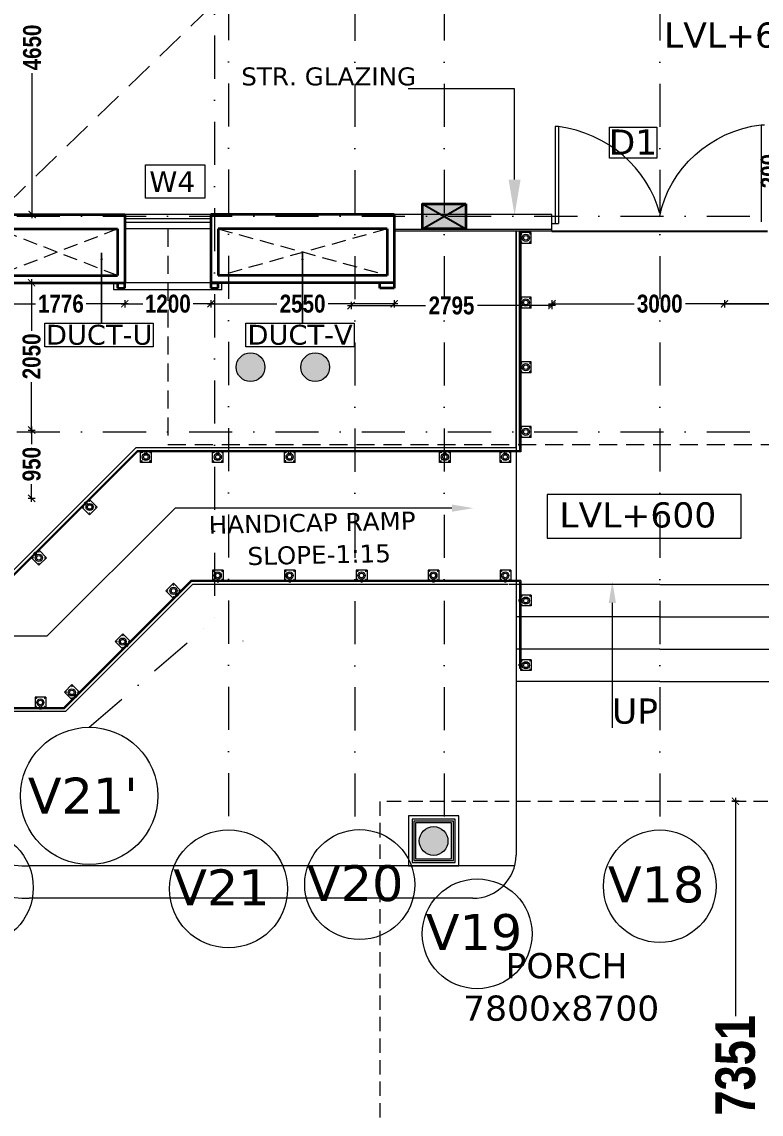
# Model space of a CAD drawing. Header units: millimetres. Extents: x -3092162 to 4513894, y -12317808 to 1849994.
# Drawn here: x -425299 to -415014, y -5896580 to -5881374 of the extents above; entities that cross this region are included whole.
import ezdxf

# ---------------------------------------------------------------- set-up
doc = ezdxf.new("R2010")
doc.units = ezdxf.units.MM
doc.header["$LTSCALE"] = 2
doc.header["$MEASUREMENT"] = 0
for name, pattern in [('DASHDOT', [1, 0.5, -0.25, 0, -0.25]), ('DASHED2', [0.375, 0.25, -0.125]), ('HIDDEN', [0.375, 0.25, -0.125])]:
    doc.linetypes.add(name, pattern=pattern)
for name, color, linetype, lineweight, true_color in [('AEROW', 7, 'Continuous', 15, 0x0d0d0d), ('DOT', 7, 'DASHED2', 0, 0x89067c), ('duct text', 7, 'Continuous', 5, 0x30182a), ('ROAD', 7, 'Continuous', 15, 0x004a6a)]:
    doc.layers.add(name, color=color, linetype=linetype, lineweight=lineweight, true_color=true_color)
for name, color, linetype, lineweight in [('COL. R', 140, 'Continuous', 15), ('coloumn', 10, 'Continuous', 35), ('cornice', 12, 'Continuous', 25), ('D DIM', 250, 'Continuous', 9), ('D1', 10, 'Continuous', 5), ('DETAIL', 240, 'Continuous', 9), ('DOOR', 27, 'Continuous', 5), ('DUCT', 37, 'Continuous', 35), ('GRID', 251, 'DASHDOT', 5), ('PARGOLA', 115, 'DASHED2', 5), ('PROJ', 251, 'HIDDEN', 5), ('RAILING', 47, 'Continuous', 13), ('RAMP', 253, 'Continuous', 9), ('SILL', 74, 'Continuous', 9), ('ST TEXT', 251, 'DASHDOT', 5), ('STAIR', 252, 'Continuous', 9), ('TEXT', 7, 'Continuous', 13), ('VENTI', 162, 'Continuous', 5), ('WAll', 250, 'Continuous', 35), ('WIN', 5, 'Continuous', 15)]:
    doc.layers.add(name, color=color, linetype=linetype, lineweight=lineweight)
doc.styles.add('COLOUMNN DIM', font='ARIALNB.TTF', dxfattribs={"height": 550})
doc.styles.add('door', font='arial.ttf', dxfattribs={"height": 70})
doc.styles.add('INNER DIM', font='ARIALNB.TTF', dxfattribs={"height": 250})
doc.styles.add('style2', font='verdana.ttf')
doc.dimstyles.new('DOOR', dxfattribs={"dimtxt": 100, "dimasz": 100, "dimexe": 25, "dimexo": 50, "dimgap": 25, "dimtad": 0, "dimtih": 1, "dimtoh": 1, "dimdec": 0, "dimzin": 3, "dimdsep": 46, "dimtxsty": 'door', "dimblk": 'OBLIQUE', "dimcen": 200, "dimclrd": 256, "dimclre": 256, "dimclrt": 256, "dimadec": 0, "dimazin": 0, "dimtfac": 1, "dimtdec": 0, "dimtofl": 0, "dimtmove": 2, "dimatfit": 3, "dimfxl": 300, "dimfxlon": 1, "dimfrac": 1, "dimtolj": 1, "dimtzin": 0, "dimlwd": -1, "dimlwe": -1, "dimarcsym": 0})

# ---------------------------------------------------------------- blocks, each defined once
blk = doc.blocks.new('_Oblique')
at = {"color": 0, "linetype": 'ByBlock', "lineweight": -2}
blk.add_line((-0.5, -0.5), (0.5, 0.5), dxfattribs=at)
blk = doc.blocks.new('_ArchTick')
at = {"color": 0, "linetype": 'ByBlock', "const_width": 0.15}
blk.add_lwpolyline([(-0.5, -0.5), (0.5, 0.5)], dxfattribs=at)

msp = doc.modelspace()

# ---------------------------------------------------------------- hatches: boundary and pattern name
at = {"layer": 'COL. R', "ltscale": 100}
h = msp.add_hatch(color=256, dxfattribs=at)
h.set_gradient(color1=(0, 127, 255), color2=(41, 148, 255), one_color=1, tint=0.58)
h.paths.add_polyline_path([(-422317.9, -5886181.2, 1), (-421917.9, -5886181.2, 1)])
h = msp.add_hatch(color=256, dxfattribs=at)
h.set_gradient(color1=(0, 127, 255), color2=(41, 148, 255), one_color=1, tint=0.58)
h.paths.add_polyline_path([(-421417.9, -5886181.2, 1), (-421017.9, -5886181.2, 1)])
h = msp.add_hatch(color=256, dxfattribs=at)
h.set_gradient(color1=(0, 127, 255), color2=(41, 148, 255), one_color=1, tint=0.58)
h.paths.add_polyline_path([(-419771.1, -5892777.3, 1), (-419371.1, -5892777.3, 1)])
at = {"layer": 'coloumn', "ltscale": 100}
msp.add_hatch(color=256, dxfattribs=at).paths.add_polyline_path([(-419124.7, -5883906.2), (-419124.7, -5884256.2), (-419724.7, -5884256.2), (-419724.7, -5883906.2)])

# ---------------------------------------------------------------- linework, layer by layer
at = {"layer": 'AEROW', "ltscale": 100}
for p, q in [((-423165.8, -5888143.7), (-424949.6, -5889927.4)), ((-419316, -5888143.7), (-423165.8, -5888143.7)), ((-417084.5, -5889462.1), (-417084.5, -5891200)), ((-424949.6, -5889927.4), (-427197.9, -5889927.4))]:
    msp.add_line(p, q, dxfattribs=at)
msp.add_lwpolyline([(-418444.4, -5883570.2), (-418444.4, -5882306.5), (-419925.2, -5882306.5)], dxfattribs=at)
for points in [[(-418361.1, -5883570.2), (-418444.4, -5884070.2), (-418527.7, -5883570.2)], [(-419316, -5888093.7), (-419016, -5888143.7), (-419316, -5888193.7)], [(-417134.5, -5889462.1), (-417084.5, -5889162.1), (-417034.5, -5889462.1)]]:
    msp.add_solid(points, dxfattribs=at)
at = {"layer": 'COL. R', "ltscale": 100}
for centre in [(-422117.9, -5886181.2), (-421217.9, -5886181.2), (-419571.1, -5892777.3)]:
    msp.add_circle(centre, 200, dxfattribs=at)
at = {"layer": 'coloumn', "lineweight": 25, "ltscale": 100}
for p, q in [((-419724.7, -5884256.2), (-419124.7, -5883906.2)), ((-419724.7, -5883906.2), (-419124.7, -5884256.2))]:
    msp.add_line(p, q, dxfattribs=at)
at = {"layer": 'coloumn', "ltscale": 100}
msp.add_lwpolyline([(-419124.7, -5883906.2), (-419124.7, -5884256.2), (-419724.7, -5884256.2), (-419724.7, -5883906.2)], close=True, dxfattribs=at)
at = {"layer": 'cornice', "color": 3, "ltscale": 100}
msp.add_line((-417924.4, -5884287), (-414924.2, -5884287), dxfattribs=at)
at = {"layer": 'D DIM', "ltscale": 100}
for p, q in [((-425155.7, -5884106.2), (-425155.7, -5882090.1)), ((-425205.7, -5884056.2), (-425105.7, -5884056.2)), ((-425163.3, -5884956.2), (-425163.3, -5885673.2)), ((-425213.3, -5885006.2), (-425113.3, -5885006.2)), ((-425694.3, -5885298.8), (-425108.4, -5885298.8)), ((-423818, -5885298.8), (-424404, -5885298.8)), ((-423918, -5885298.8), (-423618.4, -5885298.8)), ((-423868, -5885248.8), (-423868, -5885348.8)), ((-423868, -5885248.8), (-423868, -5885348.8)), ((-422618.4, -5885298.8), (-422918, -5885298.8)), ((-422718.4, -5885298.8), (-421751.4, -5885298.8)), ((-422668.4, -5885248.8), (-422668.4, -5885348.8)), ((-422668.4, -5885248.8), (-422668.4, -5885348.8)), ((-420068.4, -5885298.8), (-421035.5, -5885298.8)), ((-420719.1, -5885273.8), (-420719.1, -5885373.8)), ((-420118.4, -5885248.8), (-420118.4, -5885348.8)), ((-417974.4, -5885298.8), (-416780.5, -5885298.8)), ((-417924.4, -5885248.8), (-417924.4, -5885348.8)), ((-417924.4, -5885273.8), (-417924.4, -5885373.8)), ((-414874.2, -5885298.8), (-416068.1, -5885298.8)), ((-415573.7, -5885298.8), (-414151.1, -5885298.8)), ((-415523.7, -5885248.8), (-415523.7, -5885348.8)), ((-420769.1, -5885323.8), (-419682.4, -5885323.8)), ((-417874.4, -5885323.8), (-418961.2, -5885323.8)), ((-425163.3, -5887106.2), (-425163.3, -5886389.2)), ((-425213.3, -5887056.2), (-425113.3, -5887056.2)), ((-425213.3, -5887056.2), (-425113.3, -5887056.2)), ((-425163.3, -5887006.2), (-425163.3, -5887253.8)), ((-425163.3, -5888056.2), (-425163.3, -5887808.6)), ((-425213.3, -5888006.2), (-425113.3, -5888006.2)), ((-415320.9, -5892224.2), (-415420.9, -5892224.2)), ((-415370.9, -5892174.2), (-415370.9, -5895213.5))]:
    msp.add_line(p, q, dxfattribs=at)
at = {"layer": 'D1'}
for p, q in [((-417122.3, -5882839.3), (-416465.2, -5882839.3)), ((-417122.3, -5883271.3), (-417122.3, -5882839.3)), ((-416465.2, -5882839.3), (-416465.2, -5883271.3)), ((-416465.2, -5883271.3), (-417122.3, -5883271.3))]:
    msp.add_line(p, q, dxfattribs=at)
at = {"layer": 'DETAIL', "color": 253, "lineweight": 5, "ltscale": 0.5}
for p, q in [((-418213.3, -5884308.7), (-418358.3, -5884308.7)), ((-418350.8, -5884321.7), (-418343.8, -5884321.7)), ((-418350.8, -5884328.7), (-418350.8, -5884321.7)), ((-418350.8, -5884328.7), (-418343.8, -5884328.7)), ((-418343.8, -5884328.7), (-418343.8, -5884321.7)), ((-418225.8, -5884321.7), (-418232.8, -5884321.7)), ((-418232.8, -5884328.7), (-418232.8, -5884321.7)), ((-418225.8, -5884328.7), (-418232.8, -5884328.7)), ((-418225.8, -5884328.7), (-418225.8, -5884321.7)), ((-418213.3, -5884458.7), (-418213.3, -5884308.7)), ((-418213.3, -5884458.7), (-418358.3, -5884458.7)), ((-418350.8, -5884438.7), (-418343.8, -5884438.7)), ((-418350.8, -5884445.7), (-418350.8, -5884438.7)), ((-418350.8, -5884445.7), (-418343.8, -5884445.7)), ((-418343.8, -5884445.7), (-418343.8, -5884438.7)), ((-418225.8, -5884438.7), (-418232.8, -5884438.7)), ((-418232.8, -5884445.7), (-418232.8, -5884438.7)), ((-418225.8, -5884445.7), (-418232.8, -5884445.7)), ((-418225.8, -5884445.7), (-418225.8, -5884438.7)), ((-418213.3, -5885208.7), (-418358.3, -5885208.7)), ((-418350.8, -5885221.7), (-418343.8, -5885221.7)), ((-418350.8, -5885228.7), (-418350.8, -5885221.7)), ((-418350.8, -5885228.7), (-418343.8, -5885228.7)), ((-418343.8, -5885228.7), (-418343.8, -5885221.7)), ((-418225.8, -5885221.7), (-418232.8, -5885221.7)), ((-418232.8, -5885228.7), (-418232.8, -5885221.7)), ((-418225.8, -5885228.7), (-418232.8, -5885228.7)), ((-418225.8, -5885228.7), (-418225.8, -5885221.7)), ((-418213.3, -5885358.7), (-418213.3, -5885208.7)), ((-418213.3, -5885358.7), (-418358.3, -5885358.7)), ((-418350.8, -5885338.7), (-418343.8, -5885338.7)), ((-418350.8, -5885345.7), (-418350.8, -5885338.7)), ((-418350.8, -5885345.7), (-418343.8, -5885345.7)), ((-418343.8, -5885345.7), (-418343.8, -5885338.7)), ((-418225.8, -5885338.7), (-418232.8, -5885338.7)), ((-418232.8, -5885345.7), (-418232.8, -5885338.7)), ((-418225.8, -5885345.7), (-418232.8, -5885345.7)), ((-418225.8, -5885345.7), (-418225.8, -5885338.7)), ((-418213.3, -5886108.7), (-418358.3, -5886108.7)), ((-418350.8, -5886121.7), (-418343.8, -5886121.7)), ((-418350.8, -5886128.7), (-418350.8, -5886121.7)), ((-418350.8, -5886128.7), (-418343.8, -5886128.7)), ((-418343.8, -5886128.7), (-418343.8, -5886121.7)), ((-418225.8, -5886121.7), (-418232.8, -5886121.7)), ((-418232.8, -5886128.7), (-418232.8, -5886121.7)), ((-418225.8, -5886128.7), (-418232.8, -5886128.7)), ((-418225.8, -5886128.7), (-418225.8, -5886121.7)), ((-418213.3, -5886258.7), (-418213.3, -5886108.7)), ((-418213.3, -5886258.7), (-418358.3, -5886258.7)), ((-418350.8, -5886238.7), (-418343.8, -5886238.7)), ((-418350.8, -5886245.7), (-418350.8, -5886238.7)), ((-418350.8, -5886245.7), (-418343.8, -5886245.7)), ((-418343.8, -5886245.7), (-418343.8, -5886238.7)), ((-418225.8, -5886238.7), (-418232.8, -5886238.7)), ((-418232.8, -5886245.7), (-418232.8, -5886238.7)), ((-418225.8, -5886245.7), (-418232.8, -5886245.7)), ((-418225.8, -5886245.7), (-418225.8, -5886238.7)), ((-418213.3, -5887008.7), (-418358.3, -5887008.7)), ((-418350.8, -5887021.7), (-418343.8, -5887021.7)), ((-418350.8, -5887028.7), (-418350.8, -5887021.7)), ((-418350.8, -5887028.7), (-418343.8, -5887028.7)), ((-418343.8, -5887028.7), (-418343.8, -5887021.7)), ((-418225.8, -5887021.7), (-418232.8, -5887021.7)), ((-418232.8, -5887028.7), (-418232.8, -5887021.7)), ((-418225.8, -5887028.7), (-418232.8, -5887028.7)), ((-418225.8, -5887028.7), (-418225.8, -5887021.7)), ((-418213.3, -5887158.7), (-418213.3, -5887008.7)), ((-418213.3, -5887158.7), (-418358.3, -5887158.7)), ((-418350.8, -5887138.7), (-418343.8, -5887138.7)), ((-418350.8, -5887145.7), (-418350.8, -5887138.7)), ((-418350.8, -5887145.7), (-418343.8, -5887145.7)), ((-418343.8, -5887145.7), (-418343.8, -5887138.7)), ((-418225.8, -5887138.7), (-418232.8, -5887138.7)), ((-418232.8, -5887145.7), (-418232.8, -5887138.7)), ((-418225.8, -5887145.7), (-418232.8, -5887145.7)), ((-418225.8, -5887145.7), (-418225.8, -5887138.7)), ((-423646.8, -5887506.2), (-423646.8, -5887361.2)), ((-423633.8, -5887368.7), (-423633.8, -5887375.7)), ((-423626.8, -5887368.7), (-423633.8, -5887368.7)), ((-423626.8, -5887375.7), (-423633.8, -5887375.7)), ((-423626.8, -5887368.7), (-423626.8, -5887375.7)), ((-423516.8, -5887368.7), (-423516.8, -5887375.7)), ((-423509.8, -5887368.7), (-423516.8, -5887368.7)), ((-423509.8, -5887375.7), (-423516.8, -5887375.7)), ((-423509.8, -5887368.7), (-423509.8, -5887375.7)), ((-423496.8, -5887506.2), (-423496.8, -5887361.2)), ((-422646.8, -5887506.2), (-422646.8, -5887361.2)), ((-422633.8, -5887368.7), (-422633.8, -5887375.7)), ((-422626.8, -5887368.7), (-422633.8, -5887368.7)), ((-422626.8, -5887375.7), (-422633.8, -5887375.7)), ((-422626.8, -5887368.7), (-422626.8, -5887375.7)), ((-422516.8, -5887368.7), (-422516.8, -5887375.7)), ((-422509.8, -5887368.7), (-422516.8, -5887368.7)), ((-422509.8, -5887375.7), (-422516.8, -5887375.7)), ((-422509.8, -5887368.7), (-422509.8, -5887375.7)), ((-422496.8, -5887506.2), (-422496.8, -5887361.2)), ((-421646.8, -5887506.2), (-421646.8, -5887361.2)), ((-421633.8, -5887368.7), (-421633.8, -5887375.7)), ((-421626.8, -5887368.7), (-421633.8, -5887368.7)), ((-421626.8, -5887375.7), (-421633.8, -5887375.7)), ((-421626.8, -5887368.7), (-421626.8, -5887375.7)), ((-421516.8, -5887368.7), (-421516.8, -5887375.7)), ((-421509.8, -5887368.7), (-421516.8, -5887368.7)), ((-421509.8, -5887375.7), (-421516.8, -5887375.7)), ((-421509.8, -5887368.7), (-421509.8, -5887375.7)), ((-421496.8, -5887506.2), (-421496.8, -5887361.2)), ((-419486.8, -5887506.2), (-419486.8, -5887361.2)), ((-419473.8, -5887368.7), (-419473.8, -5887375.7)), ((-419466.8, -5887368.7), (-419473.8, -5887368.7)), ((-419466.8, -5887375.7), (-419473.8, -5887375.7)), ((-419466.8, -5887368.7), (-419466.8, -5887375.7)), ((-419356.8, -5887368.7), (-419356.8, -5887375.7)), ((-419349.8, -5887368.7), (-419356.8, -5887368.7)), ((-419349.8, -5887375.7), (-419356.8, -5887375.7)), ((-419349.8, -5887368.7), (-419349.8, -5887375.7)), ((-419336.8, -5887506.2), (-419336.8, -5887361.2)), ((-418646.8, -5887506.2), (-418646.8, -5887361.2)), ((-418633.8, -5887368.7), (-418633.8, -5887375.7)), ((-418626.8, -5887368.7), (-418633.8, -5887368.7)), ((-418626.8, -5887375.7), (-418633.8, -5887375.7)), ((-418626.8, -5887368.7), (-418626.8, -5887375.7)), ((-418496.8, -5887361.2), (-418534.3, -5887361.2)), ((-418516.8, -5887368.7), (-418516.8, -5887375.7)), ((-418509.8, -5887368.7), (-418516.8, -5887368.7)), ((-418509.8, -5887375.7), (-418516.8, -5887375.7)), ((-418509.8, -5887368.7), (-418509.8, -5887375.7)), ((-418496.8, -5887506.2), (-418496.8, -5887361.2)), ((-423496.8, -5887506.2), (-423646.8, -5887506.2)), ((-423633.8, -5887493.7), (-423633.8, -5887486.7)), ((-423626.8, -5887486.7), (-423633.8, -5887486.7)), ((-423626.8, -5887493.7), (-423633.8, -5887493.7)), ((-423626.8, -5887493.7), (-423626.8, -5887486.7)), ((-423516.8, -5887493.7), (-423516.8, -5887486.7)), ((-423509.8, -5887486.7), (-423516.8, -5887486.7)), ((-423509.8, -5887493.7), (-423516.8, -5887493.7)), ((-423509.8, -5887493.7), (-423509.8, -5887486.7)), ((-422496.8, -5887506.2), (-422646.8, -5887506.2)), ((-422633.8, -5887493.7), (-422633.8, -5887486.7)), ((-422626.8, -5887486.7), (-422633.8, -5887486.7)), ((-422626.8, -5887493.7), (-422633.8, -5887493.7)), ((-422626.8, -5887493.7), (-422626.8, -5887486.7)), ((-422516.8, -5887493.7), (-422516.8, -5887486.7)), ((-422509.8, -5887486.7), (-422516.8, -5887486.7)), ((-422509.8, -5887493.7), (-422516.8, -5887493.7)), ((-422509.8, -5887493.7), (-422509.8, -5887486.7)), ((-421496.8, -5887506.2), (-421646.8, -5887506.2)), ((-421633.8, -5887493.7), (-421633.8, -5887486.7)), ((-421626.8, -5887486.7), (-421633.8, -5887486.7)), ((-421626.8, -5887493.7), (-421633.8, -5887493.7)), ((-421626.8, -5887493.7), (-421626.8, -5887486.7)), ((-421516.8, -5887493.7), (-421516.8, -5887486.7)), ((-421509.8, -5887486.7), (-421516.8, -5887486.7)), ((-421509.8, -5887493.7), (-421516.8, -5887493.7)), ((-421509.8, -5887493.7), (-421509.8, -5887486.7)), ((-419336.8, -5887506.2), (-419486.8, -5887506.2)), ((-419473.8, -5887493.7), (-419473.8, -5887486.7)), ((-419466.8, -5887486.7), (-419473.8, -5887486.7)), ((-419466.8, -5887493.7), (-419473.8, -5887493.7)), ((-419466.8, -5887493.7), (-419466.8, -5887486.7)), ((-419356.8, -5887493.7), (-419356.8, -5887486.7)), ((-419349.8, -5887486.7), (-419356.8, -5887486.7)), ((-419349.8, -5887493.7), (-419356.8, -5887493.7)), ((-419349.8, -5887493.7), (-419349.8, -5887486.7)), ((-418496.8, -5887506.2), (-418646.8, -5887506.2)), ((-418633.8, -5887493.7), (-418633.8, -5887486.7)), ((-418626.8, -5887486.7), (-418633.8, -5887486.7)), ((-418626.8, -5887493.7), (-418633.8, -5887493.7)), ((-418626.8, -5887493.7), (-418626.8, -5887486.7)), ((-418516.8, -5887493.7), (-418516.8, -5887486.7)), ((-418509.8, -5887486.7), (-418516.8, -5887486.7)), ((-418509.8, -5887493.7), (-418516.8, -5887493.7)), ((-418509.8, -5887493.7), (-418509.8, -5887486.7)), ((-424363.3, -5888046.5), (-424358.3, -5888041.6)), ((-424363.3, -5888046.5), (-424358.3, -5888051.5)), ((-424358.3, -5888041.6), (-424353.4, -5888046.5)), ((-424358.3, -5888051.5), (-424353.4, -5888046.5)), ((-424251.9, -5888129.6), (-424354.4, -5888027.1)), ((-424358, -5888235.7), (-424460.5, -5888133.2)), ((-424446, -5888129.3), (-424441.1, -5888124.3)), ((-424446, -5888129.3), (-424441.1, -5888134.2)), ((-424441.1, -5888124.3), (-424436.1, -5888129.3)), ((-424441.1, -5888134.2), (-424436.1, -5888129.3)), ((-424358, -5888235.7), (-424251.9, -5888129.6)), ((-424279.8, -5888130), (-424274.9, -5888125)), ((-424274.9, -5888134.9), (-424279.8, -5888130)), ((-424269.9, -5888130), (-424274.9, -5888125)), ((-424274.9, -5888134.9), (-424269.9, -5888130)), ((-424362.6, -5888212.7), (-424357.6, -5888207.8)), ((-424357.6, -5888217.7), (-424362.6, -5888212.7)), ((-424352.7, -5888212.7), (-424357.6, -5888207.8)), ((-424357.6, -5888217.7), (-424352.7, -5888212.7)), ((-425061.9, -5888745.2), (-425066.9, -5888750.1)), ((-425066.9, -5888750.1), (-425061.9, -5888755.1)), ((-425061.9, -5888745.2), (-425057, -5888750.1)), ((-425057, -5888750.1), (-425061.9, -5888755.1)), ((-424955.5, -5888833.2), (-425058, -5888730.7)), ((-425061.6, -5888939.3), (-425164.1, -5888836.7)), ((-425144.6, -5888827.9), (-425149.6, -5888832.8)), ((-425149.6, -5888832.8), (-425144.6, -5888837.8)), ((-425144.6, -5888827.9), (-425139.7, -5888832.8)), ((-425139.7, -5888832.8), (-425144.6, -5888837.8)), ((-425061.2, -5888911.3), (-425066.1, -5888916.3)), ((-425061.2, -5888921.2), (-425066.1, -5888916.3)), ((-424955.5, -5888833.2), (-425061.6, -5888939.3)), ((-425056.2, -5888916.3), (-425061.2, -5888911.3)), ((-425056.2, -5888916.3), (-425061.2, -5888921.2)), ((-424978.5, -5888828.6), (-424983.4, -5888833.6)), ((-424978.5, -5888838.5), (-424983.4, -5888833.6)), ((-424973.5, -5888833.6), (-424978.5, -5888828.6)), ((-424973.5, -5888833.6), (-424978.5, -5888838.5)), ((-422496.8, -5889006.2), (-422646.8, -5889006.2)), ((-422646.8, -5889006.2), (-422646.8, -5889151.2)), ((-422633.8, -5889018.7), (-422633.8, -5889025.7)), ((-422626.8, -5889018.7), (-422633.8, -5889018.7)), ((-422626.8, -5889025.7), (-422633.8, -5889025.7)), ((-422626.8, -5889018.7), (-422626.8, -5889025.7)), ((-422516.8, -5889018.7), (-422516.8, -5889025.7)), ((-422509.8, -5889018.7), (-422516.8, -5889018.7)), ((-422509.8, -5889025.7), (-422516.8, -5889025.7)), ((-422509.8, -5889018.7), (-422509.8, -5889025.7)), ((-422496.8, -5889006.2), (-422496.8, -5889151.2)), ((-421496.8, -5889006.2), (-421646.8, -5889006.2)), ((-421646.8, -5889006.2), (-421646.8, -5889151.2)), ((-421633.8, -5889018.7), (-421633.8, -5889025.7)), ((-421626.8, -5889018.7), (-421633.8, -5889018.7)), ((-421626.8, -5889025.7), (-421633.8, -5889025.7)), ((-421626.8, -5889018.7), (-421626.8, -5889025.7)), ((-421516.8, -5889018.7), (-421516.8, -5889025.7)), ((-421509.8, -5889018.7), (-421516.8, -5889018.7)), ((-421509.8, -5889025.7), (-421516.8, -5889025.7)), ((-421509.8, -5889018.7), (-421509.8, -5889025.7)), ((-421496.8, -5889006.2), (-421496.8, -5889151.2)), ((-420496.8, -5889006.2), (-420646.8, -5889006.2)), ((-420646.8, -5889006.2), (-420646.8, -5889151.2)), ((-420633.8, -5889018.7), (-420633.8, -5889025.7)), ((-420626.8, -5889018.7), (-420633.8, -5889018.7)), ((-420626.8, -5889025.7), (-420633.8, -5889025.7)), ((-420626.8, -5889018.7), (-420626.8, -5889025.7)), ((-420516.8, -5889018.7), (-420516.8, -5889025.7)), ((-420509.8, -5889018.7), (-420516.8, -5889018.7)), ((-420509.8, -5889025.7), (-420516.8, -5889025.7)), ((-420509.8, -5889018.7), (-420509.8, -5889025.7)), ((-420496.8, -5889006.2), (-420496.8, -5889151.2)), ((-419496.8, -5889006.2), (-419646.8, -5889006.2)), ((-419646.8, -5889006.2), (-419646.8, -5889151.2)), ((-419633.8, -5889018.7), (-419633.8, -5889025.7)), ((-419626.8, -5889018.7), (-419633.8, -5889018.7)), ((-419626.8, -5889025.7), (-419633.8, -5889025.7)), ((-419626.8, -5889018.7), (-419626.8, -5889025.7)), ((-419516.8, -5889018.7), (-419516.8, -5889025.7)), ((-419509.8, -5889018.7), (-419516.8, -5889018.7)), ((-419509.8, -5889025.7), (-419516.8, -5889025.7)), ((-419509.8, -5889018.7), (-419509.8, -5889025.7)), ((-419496.8, -5889006.2), (-419496.8, -5889151.2)), ((-418496.8, -5889006.2), (-418646.8, -5889006.2)), ((-418646.8, -5889006.2), (-418646.8, -5889151.2)), ((-418633.8, -5889018.7), (-418633.8, -5889025.7)), ((-418626.8, -5889018.7), (-418633.8, -5889018.7)), ((-418626.8, -5889025.7), (-418633.8, -5889025.7)), ((-418626.8, -5889018.7), (-418626.8, -5889025.7)), ((-418516.8, -5889018.7), (-418516.8, -5889025.7)), ((-418509.8, -5889018.7), (-418516.8, -5889018.7)), ((-418509.8, -5889025.7), (-418516.8, -5889025.7)), ((-418509.8, -5889018.7), (-418509.8, -5889025.7)), ((-418496.8, -5889006.2), (-418496.8, -5889151.2)), ((-423297.3, -5889296.4), (-423191.3, -5889190.3)), ((-423196.6, -5889213.3), (-423191.6, -5889208.3)), ((-423196.6, -5889213.3), (-423191.6, -5889218.2)), ((-423191.6, -5889208.3), (-423186.7, -5889213.3)), ((-423191.6, -5889218.2), (-423186.7, -5889213.3)), ((-423191.3, -5889190.3), (-423088.7, -5889292.8)), ((-422633.8, -5889143.7), (-422633.8, -5889136.7)), ((-422626.8, -5889136.7), (-422633.8, -5889136.7)), ((-422626.8, -5889143.7), (-422633.8, -5889143.7)), ((-422626.8, -5889143.7), (-422626.8, -5889136.7)), ((-422516.8, -5889143.7), (-422516.8, -5889136.7)), ((-422509.8, -5889136.7), (-422516.8, -5889136.7)), ((-422509.8, -5889143.7), (-422516.8, -5889143.7)), ((-422509.8, -5889143.7), (-422509.8, -5889136.7)), ((-421633.8, -5889143.7), (-421633.8, -5889136.7)), ((-421626.8, -5889136.7), (-421633.8, -5889136.7)), ((-421626.8, -5889143.7), (-421633.8, -5889143.7)), ((-421626.8, -5889143.7), (-421626.8, -5889136.7)), ((-421516.8, -5889143.7), (-421516.8, -5889136.7)), ((-421509.8, -5889136.7), (-421516.8, -5889136.7)), ((-421509.8, -5889143.7), (-421516.8, -5889143.7)), ((-421509.8, -5889143.7), (-421509.8, -5889136.7)), ((-420633.8, -5889143.7), (-420633.8, -5889136.7)), ((-420626.8, -5889136.7), (-420633.8, -5889136.7)), ((-420626.8, -5889143.7), (-420633.8, -5889143.7)), ((-420626.8, -5889143.7), (-420626.8, -5889136.7)), ((-420516.8, -5889143.7), (-420516.8, -5889136.7)), ((-420509.8, -5889136.7), (-420516.8, -5889136.7)), ((-420509.8, -5889143.7), (-420516.8, -5889143.7)), ((-420509.8, -5889143.7), (-420509.8, -5889136.7)), ((-419633.8, -5889143.7), (-419633.8, -5889136.7)), ((-419626.8, -5889136.7), (-419633.8, -5889136.7)), ((-419626.8, -5889143.7), (-419633.8, -5889143.7)), ((-419626.8, -5889143.7), (-419626.8, -5889136.7)), ((-419516.8, -5889143.7), (-419516.8, -5889136.7)), ((-419509.8, -5889136.7), (-419516.8, -5889136.7)), ((-419509.8, -5889143.7), (-419516.8, -5889143.7)), ((-419509.8, -5889143.7), (-419509.8, -5889136.7)), ((-418633.8, -5889143.7), (-418633.8, -5889136.7)), ((-418626.8, -5889136.7), (-418633.8, -5889136.7)), ((-418626.8, -5889143.7), (-418633.8, -5889143.7)), ((-418626.8, -5889143.7), (-418626.8, -5889136.7)), ((-418534.3, -5889151.2), (-418496.8, -5889151.2)), ((-418516.8, -5889143.7), (-418516.8, -5889136.7)), ((-418509.8, -5889136.7), (-418516.8, -5889136.7)), ((-418509.8, -5889143.7), (-418516.8, -5889143.7)), ((-418509.8, -5889143.7), (-418509.8, -5889136.7)), ((-423297.3, -5889296.4), (-423194.8, -5889398.9)), ((-423279.3, -5889296), (-423274.3, -5889291.1)), ((-423279.3, -5889296), (-423274.3, -5889301)), ((-423274.3, -5889291.1), (-423269.4, -5889296)), ((-423274.3, -5889301), (-423269.4, -5889296)), ((-423195.9, -5889379.4), (-423190.9, -5889374.5)), ((-423190.9, -5889384.4), (-423195.9, -5889379.4)), ((-423186, -5889379.4), (-423190.9, -5889374.5)), ((-423190.9, -5889384.4), (-423186, -5889379.4)), ((-423113.1, -5889296.7), (-423108.2, -5889291.8)), ((-423108.2, -5889301.7), (-423113.1, -5889296.7)), ((-423103.2, -5889296.7), (-423108.2, -5889291.8)), ((-423108.2, -5889301.7), (-423103.2, -5889296.7)), ((-418213.3, -5889353.7), (-418358.3, -5889353.7)), ((-418350.8, -5889366.7), (-418343.8, -5889366.7)), ((-418350.8, -5889366.7), (-418350.8, -5889373.7)), ((-418350.8, -5889373.7), (-418343.8, -5889373.7)), ((-418343.8, -5889366.7), (-418343.8, -5889373.7)), ((-418225.8, -5889366.7), (-418232.8, -5889366.7)), ((-418232.8, -5889366.7), (-418232.8, -5889373.7)), ((-418225.8, -5889373.7), (-418232.8, -5889373.7)), ((-418225.8, -5889366.7), (-418225.8, -5889373.7)), ((-418213.3, -5889353.7), (-418213.3, -5889503.7)), ((-418213.3, -5889503.7), (-418358.3, -5889503.7)), ((-418350.8, -5889483.7), (-418343.8, -5889483.7)), ((-418350.8, -5889483.7), (-418350.8, -5889490.7)), ((-418350.8, -5889490.7), (-418343.8, -5889490.7)), ((-418343.8, -5889483.7), (-418343.8, -5889490.7)), ((-418225.8, -5889483.7), (-418232.8, -5889483.7)), ((-418232.8, -5889483.7), (-418232.8, -5889490.7)), ((-418225.8, -5889490.7), (-418232.8, -5889490.7)), ((-418225.8, -5889483.7), (-418225.8, -5889490.7)), ((-423894.8, -5889893.9), (-424000.9, -5889999.9)), ((-424000.9, -5889999.9), (-423898.4, -5890102.5)), ((-423977.9, -5889994.6), (-423982.9, -5889999.6)), ((-423982.9, -5889999.6), (-423977.9, -5890004.5)), ((-423977.9, -5889994.6), (-423973, -5889999.6)), ((-423973, -5889999.6), (-423977.9, -5890004.5)), ((-423895.2, -5889911.9), (-423900.1, -5889916.8)), ((-423900.1, -5889916.8), (-423895.2, -5889921.8)), ((-423895.2, -5889911.9), (-423890.2, -5889916.8)), ((-423890.2, -5889916.8), (-423895.2, -5889921.8)), ((-423894.8, -5889893.9), (-423792.3, -5889996.4)), ((-423811.7, -5889995.3), (-423816.7, -5890000.3)), ((-423811.7, -5890005.2), (-423816.7, -5890000.3)), ((-423806.8, -5890000.3), (-423811.7, -5889995.3)), ((-423806.8, -5890000.3), (-423811.7, -5890005.2)), ((-423894.5, -5890078.1), (-423899.4, -5890083)), ((-423894.5, -5890088), (-423899.4, -5890083)), ((-423889.5, -5890083), (-423894.5, -5890078.1)), ((-423889.5, -5890083), (-423894.5, -5890088)), ((-418213.3, -5890253.7), (-418358.3, -5890253.7)), ((-418350.8, -5890266.7), (-418343.8, -5890266.7)), ((-418350.8, -5890266.7), (-418350.8, -5890273.7)), ((-418350.8, -5890273.7), (-418343.8, -5890273.7)), ((-418343.8, -5890266.7), (-418343.8, -5890273.7)), ((-418225.8, -5890266.7), (-418232.8, -5890266.7)), ((-418232.8, -5890266.7), (-418232.8, -5890273.7)), ((-418225.8, -5890273.7), (-418232.8, -5890273.7)), ((-418225.8, -5890266.7), (-418225.8, -5890273.7)), ((-418213.3, -5890253.7), (-418213.3, -5890403.7)), ((-418213.3, -5890403.7), (-418358.3, -5890403.7)), ((-418350.8, -5890383.7), (-418343.8, -5890383.7)), ((-418350.8, -5890383.7), (-418350.8, -5890390.7)), ((-418350.8, -5890390.7), (-418343.8, -5890390.7)), ((-418343.8, -5890383.7), (-418343.8, -5890390.7)), ((-418225.8, -5890383.7), (-418232.8, -5890383.7)), ((-418232.8, -5890383.7), (-418232.8, -5890390.7)), ((-418225.8, -5890390.7), (-418232.8, -5890390.7)), ((-418225.8, -5890383.7), (-418225.8, -5890390.7)), ((-424601.9, -5890601), (-424708, -5890707)), ((-424602.3, -5890619), (-424607.2, -5890623.9)), ((-424607.2, -5890623.9), (-424602.3, -5890628.9)), ((-424602.3, -5890619), (-424597.3, -5890623.9)), ((-424597.3, -5890623.9), (-424602.3, -5890628.9)), ((-424601.9, -5890601), (-424499.4, -5890703.5)), ((-424964.6, -5890774), (-425114.6, -5890774)), ((-425114.6, -5890774), (-425114.6, -5890919)), ((-424964.6, -5890774), (-424964.6, -5890919)), ((-424708, -5890707), (-424605.5, -5890809.6)), ((-424685, -5890701.7), (-424690, -5890706.7)), ((-424690, -5890706.7), (-424685, -5890711.6)), ((-424685, -5890701.7), (-424680.1, -5890706.7)), ((-424680.1, -5890706.7), (-424685, -5890711.6)), ((-424518.8, -5890702.4), (-424523.8, -5890707.4)), ((-424518.8, -5890712.3), (-424523.8, -5890707.4)), ((-424513.9, -5890707.4), (-424518.8, -5890702.4)), ((-424513.9, -5890707.4), (-424518.8, -5890712.3)), ((-425101.6, -5890786.5), (-425101.6, -5890793.5)), ((-425094.6, -5890786.5), (-425101.6, -5890786.5)), ((-425094.6, -5890793.5), (-425101.6, -5890793.5)), ((-425101.6, -5890911.5), (-425101.6, -5890904.5)), ((-425094.6, -5890904.5), (-425101.6, -5890904.5)), ((-425094.6, -5890911.5), (-425101.6, -5890911.5)), ((-425094.6, -5890786.5), (-425094.6, -5890793.5)), ((-425094.6, -5890911.5), (-425094.6, -5890904.5)), ((-424984.6, -5890786.5), (-424984.6, -5890793.5)), ((-424977.6, -5890786.5), (-424984.6, -5890786.5)), ((-424977.6, -5890793.5), (-424984.6, -5890793.5)), ((-424984.6, -5890911.5), (-424984.6, -5890904.5)), ((-424977.6, -5890904.5), (-424984.6, -5890904.5)), ((-424977.6, -5890911.5), (-424984.6, -5890911.5)), ((-424977.6, -5890786.5), (-424977.6, -5890793.5)), ((-424977.6, -5890911.5), (-424977.6, -5890904.5)), ((-424601.6, -5890785.2), (-424606.5, -5890790.1)), ((-424601.6, -5890795.1), (-424606.5, -5890790.1)), ((-424596.6, -5890790.1), (-424601.6, -5890785.2)), ((-424596.6, -5890790.1), (-424601.6, -5890795.1))]:
    msp.add_line(p, q, dxfattribs=at)
at = {"layer": 'DOOR', "color": 252, "ltscale": 200}
for p, q in [((-417879.4, -5882831.2), (-417879.4, -5884181.2)), ((-417834.4, -5882832.4), (-417879.4, -5882832.4)), ((-417834.4, -5882832.4), (-417834.4, -5884181.2)), ((-415014.2, -5882807.4), (-415014.2, -5884156.2)), ((-415014.2, -5882807.4), (-414969.2, -5882807.4)), ((-417924.4, -5884181.2), (-417834.4, -5884181.2))]:
    msp.add_line(p, q, dxfattribs=at)
msp.add_ellipse((-417945.2, -5884293.2), major_axis=(-1444.3, 663), ratio=0.9125163, start_param=3.7786839, end_param=5.0382454, dxfattribs=at)
at = {"layer": 'DOOR', "color": 252, "ltscale": 200, "extrusion": (0, 0, -1)}
msp.add_ellipse((-414903.4, -5884268.2), major_axis=(1423.5, 653.4), ratio=0.9274446, start_param=3.7284889, end_param=5.0431985, dxfattribs=at)
at = {"layer": 'DOT', "ltscale": 400}
for p, q in [((-423968.4, -5884906.2), (-425644.3, -5884256.2)), ((-423968.4, -5884256.2), (-425644.3, -5884906.2)), ((-422568.4, -5884256.2), (-420218.4, -5884899.9)), ((-420218.4, -5884256.2), (-422544.4, -5884906.2)), ((-420321.1, -5892226.6), (-420321.1, -5900924.1)), ((-412521.1, -5892226.6), (-420321.1, -5892226.6))]:
    msp.add_line(p, q, dxfattribs=at)
at = {"layer": 'DOT', "ltscale": 500}
for p, q in [((-423268.5, -5884256.2), (-423268.5, -5887256.2)), ((-423268.5, -5887256.2), (-409628.8, -5887256.2))]:
    msp.add_line(p, q, dxfattribs=at)
at = {"layer": 'DUCT', "ltscale": 100}
for p, q in [((-425843.9, -5884056.2), (-423868.4, -5884056.2)), ((-423868.4, -5884056.2), (-423868.4, -5885006.2)), ((-420118.4, -5884056.2), (-422668.4, -5884056.2)), ((-422668.4, -5884056.2), (-422668.4, -5885006.2)), ((-420118.4, -5884056.2), (-420118.4, -5885081.2)), ((-425643.9, -5884256.2), (-423968.4, -5884256.2)), ((-423968.4, -5884256.2), (-423968.4, -5884906.2)), ((-420218.4, -5884256.2), (-422568.4, -5884256.2)), ((-422568.4, -5884256.2), (-422568.4, -5884906.2)), ((-420218.4, -5884256.2), (-420218.4, -5884906.2)), ((-425643.9, -5884906.2), (-423968.4, -5884906.2)), ((-420218.4, -5884906.2), (-422568.4, -5884906.2)), ((-425644.3, -5885006.2), (-423868.4, -5885006.2)), ((-423968.8, -5885006.2), (-423968.8, -5885081.2)), ((-423968.8, -5885081.2), (-423868.8, -5885081.2)), ((-423868.8, -5885081.2), (-423868.8, -5885006.2)), ((-422668.8, -5885006.2), (-422668.8, -5885081.2)), ((-422668.8, -5885081.2), (-422568.8, -5885081.2)), ((-422668.4, -5885006.2), (-422553.4, -5885006.2)), ((-420118.4, -5885006.2), (-422668.4, -5885006.2)), ((-422568.8, -5885081.2), (-422568.8, -5885006.2)), ((-420318.4, -5885081.2), (-420318.4, -5885006.2)), ((-420118.4, -5885081.2), (-420318.4, -5885081.2))]:
    msp.add_line(p, q, dxfattribs=at)
at = {"layer": 'duct text', "ltscale": 0.1}
for points in [[(-424978.9, -5885568), (-423470.5, -5885568), (-423470.5, -5885897.1), (-424978.9, -5885897.1)], [(-422184.2, -5885568), (-420675.9, -5885568), (-420675.9, -5885897.1), (-422184.2, -5885897.1)]]:
    msp.add_lwpolyline(points, close=True, dxfattribs=at)
at = {"layer": 'GRID', "color": 5, "ltscale": 600}
for p, q in [((-422424.3, -5807824.4), (-422424.3, -5892623.2)), ((-420667, -5807830.3), (-420667, -5892622.2)), ((-419424.3, -5807829.3), (-419424.3, -5892623.2)), ((-416424.3, -5807829.3), (-416424.3, -5892623.2)), ((-422619.7, -5810760), (-422619.7, -5889692.4)), ((-424362.1, -5891194.2), (-422619.7, -5889692.4))]:
    msp.add_line(p, q, dxfattribs=at)
at = {"layer": 'GRID', "color": 6, "ltscale": 600}
for p, q in [((-460174.2, -5884081.2), (-367334.7, -5884081.2)), ((-460174.2, -5887081.2), (-367334.7, -5887081.2))]:
    msp.add_line(p, q, dxfattribs=at)
at = {"layer": 'PARGOLA', "ltscale": 800}
msp.add_line((-410602.9, -5869459.9), (-425652, -5884056.2), dxfattribs=at)
at = {"layer": 'PROJ', "ltscale": 250}
msp.add_line((-422668.8, -5885006.2), (-423868.8, -5885006.2), dxfattribs=at)
at = {"layer": 'RAILING', "ltscale": 0.5}
for p, q in [((-418374.3, -5884371.2), (-418378.3, -5884371.2)), ((-418378.3, -5884371.2), (-418378.3, -5884396.2)), ((-418374.3, -5884396.2), (-418378.3, -5884396.2)), ((-418341.3, -5884371.2), (-418358.3, -5884371.2)), ((-418341.3, -5884396.2), (-418358.3, -5884396.2)), ((-418374.3, -5885271.2), (-418378.3, -5885271.2)), ((-418378.3, -5885271.2), (-418378.3, -5885296.2)), ((-418374.3, -5885296.2), (-418378.3, -5885296.2)), ((-418341.3, -5885271.2), (-418358.3, -5885271.2)), ((-418341.3, -5885296.2), (-418358.3, -5885296.2)), ((-418374.3, -5886171.2), (-418378.3, -5886171.2)), ((-418378.3, -5886171.2), (-418378.3, -5886196.2)), ((-418374.3, -5886196.2), (-418378.3, -5886196.2)), ((-418341.3, -5886171.2), (-418358.3, -5886171.2)), ((-418341.3, -5886196.2), (-418358.3, -5886196.2)), ((-418374.3, -5887071.2), (-418378.3, -5887071.2)), ((-418378.3, -5887071.2), (-418378.3, -5887096.2)), ((-418374.3, -5887096.2), (-418378.3, -5887096.2)), ((-418341.3, -5887071.2), (-418358.3, -5887071.2)), ((-418341.3, -5887096.2), (-418358.3, -5887096.2)), ((-423584.3, -5887345.2), (-423584.3, -5887341.2)), ((-423584.3, -5887341.2), (-423559.3, -5887341.2)), ((-423584.3, -5887378.2), (-423584.3, -5887361.2)), ((-423559.3, -5887345.2), (-423559.3, -5887341.2)), ((-423559.3, -5887378.2), (-423559.3, -5887361.2)), ((-422584.3, -5887345.2), (-422584.3, -5887341.2)), ((-422584.3, -5887341.2), (-422559.3, -5887341.2)), ((-422584.3, -5887378.2), (-422584.3, -5887361.2)), ((-422559.3, -5887345.2), (-422559.3, -5887341.2)), ((-422559.3, -5887378.2), (-422559.3, -5887361.2)), ((-421584.3, -5887345.2), (-421584.3, -5887341.2)), ((-421584.3, -5887341.2), (-421559.3, -5887341.2)), ((-421584.3, -5887378.2), (-421584.3, -5887361.2)), ((-421559.3, -5887345.2), (-421559.3, -5887341.2)), ((-421559.3, -5887378.2), (-421559.3, -5887361.2)), ((-419424.3, -5887345.2), (-419424.3, -5887341.2)), ((-419424.3, -5887341.2), (-419399.3, -5887341.2)), ((-419424.3, -5887378.2), (-419424.3, -5887361.2)), ((-419399.3, -5887345.2), (-419399.3, -5887341.2)), ((-419399.3, -5887378.2), (-419399.3, -5887361.2)), ((-418584.3, -5887345.2), (-418584.3, -5887341.2)), ((-418584.3, -5887341.2), (-418559.3, -5887341.2)), ((-418584.3, -5887378.2), (-418584.3, -5887361.2)), ((-418559.3, -5887345.2), (-418559.3, -5887341.2)), ((-418559.3, -5887378.2), (-418559.3, -5887361.2)), ((-424412.8, -5888057.2), (-424430.5, -5888074.8)), ((-424427.6, -5888077.7), (-424430.5, -5888074.8)), ((-424404.3, -5888101), (-424416.3, -5888089)), ((-424410, -5888060), (-424412.8, -5888057.2)), ((-424386.6, -5888083.3), (-424398.6, -5888071.3)), ((-425134, -5888778.4), (-425116.4, -5888760.7)), ((-425131.2, -5888781.2), (-425134, -5888778.4)), ((-425107.9, -5888804.6), (-425119.9, -5888792.5)), ((-425113.5, -5888763.5), (-425116.4, -5888760.7)), ((-425090.2, -5888786.9), (-425102.2, -5888774.9)), ((-422584.3, -5889134.2), (-422584.3, -5889151.2)), ((-422584.3, -5889167.2), (-422584.3, -5889171.2)), ((-422584.3, -5889171.2), (-422559.3, -5889171.2)), ((-422559.3, -5889134.2), (-422559.3, -5889151.2)), ((-422559.3, -5889167.2), (-422559.3, -5889171.2)), ((-421584.3, -5889134.2), (-421584.3, -5889151.2)), ((-421584.3, -5889167.2), (-421584.3, -5889171.2)), ((-421584.3, -5889171.2), (-421559.3, -5889171.2)), ((-421559.3, -5889134.2), (-421559.3, -5889151.2)), ((-421559.3, -5889167.2), (-421559.3, -5889171.2)), ((-420584.3, -5889134.2), (-420584.3, -5889151.2)), ((-420584.3, -5889167.2), (-420584.3, -5889171.2)), ((-420584.3, -5889171.2), (-420559.3, -5889171.2)), ((-420559.3, -5889134.2), (-420559.3, -5889151.2)), ((-420559.3, -5889167.2), (-420559.3, -5889171.2)), ((-419584.3, -5889134.2), (-419584.3, -5889151.2)), ((-419584.3, -5889167.2), (-419584.3, -5889171.2)), ((-419584.3, -5889171.2), (-419559.3, -5889171.2)), ((-419559.3, -5889134.2), (-419559.3, -5889151.2)), ((-419559.3, -5889167.2), (-419559.3, -5889171.2)), ((-418584.3, -5889134.2), (-418584.3, -5889151.2)), ((-418584.3, -5889167.2), (-418584.3, -5889171.2)), ((-418584.3, -5889171.2), (-418559.3, -5889171.2)), ((-418559.3, -5889134.2), (-418559.3, -5889151.2)), ((-418559.3, -5889167.2), (-418559.3, -5889171.2)), ((-423162.6, -5889342.7), (-423150.6, -5889354.7)), ((-423144.9, -5889325), (-423132.9, -5889337)), ((-423139.3, -5889366), (-423136.5, -5889368.8)), ((-423118.8, -5889351.2), (-423136.5, -5889368.8)), ((-423121.6, -5889348.3), (-423118.8, -5889351.2)), ((-418374.3, -5889416.2), (-418378.3, -5889416.2)), ((-418378.3, -5889441.2), (-418378.3, -5889416.2)), ((-418374.3, -5889441.2), (-418378.3, -5889441.2)), ((-418341.3, -5889416.2), (-418358.3, -5889416.2)), ((-418341.3, -5889441.2), (-418358.3, -5889441.2)), ((-423866.2, -5890046.2), (-423854.2, -5890058.3)), ((-423848.5, -5890028.6), (-423836.5, -5890040.6)), ((-423842.9, -5890069.6), (-423840, -5890072.4)), ((-423840, -5890072.4), (-423822.3, -5890054.7)), ((-423825.2, -5890051.9), (-423822.3, -5890054.7)), ((-418374.3, -5890316.2), (-418378.3, -5890316.2)), ((-418378.3, -5890341.2), (-418378.3, -5890316.2)), ((-418341.3, -5890316.2), (-418358.3, -5890316.2)), ((-418374.3, -5890341.2), (-418378.3, -5890341.2)), ((-418341.3, -5890341.2), (-418358.3, -5890341.2)), ((-424573.3, -5890753.3), (-424561.3, -5890765.4)), ((-424555.6, -5890735.7), (-424543.6, -5890747.7)), ((-424550, -5890776.7), (-424547.1, -5890779.5)), ((-424547.1, -5890779.5), (-424529.5, -5890761.8)), ((-424532.3, -5890759), (-424529.5, -5890761.8)), ((-425052.1, -5890902), (-425052.1, -5890919)), ((-425052.1, -5890935), (-425052.1, -5890939)), ((-425027.1, -5890902), (-425027.1, -5890919)), ((-425027.1, -5890935), (-425027.1, -5890939)), ((-425052.1, -5890939), (-425027.1, -5890939))]:
    msp.add_line(p, q, dxfattribs=at)
at = {"layer": 'RAILING', "ltscale": 100}
for p, q in [((-418374.3, -5884295.8), (-418374.3, -5887345.2)), ((-418358.3, -5884295.8), (-418358.3, -5887361.2)), ((-423695.2, -5887345.2), (-425463.1, -5889113.1)), ((-423688.5, -5887361.2), (-425456.9, -5889129.5)), ((-418374.3, -5887345.2), (-423695.2, -5887345.2)), ((-418358.3, -5887361.2), (-423688.5, -5887361.2)), ((-422947.1, -5889151.2), (-424714.3, -5890918.4)), ((-422940.5, -5889167.2), (-424708.1, -5890934.8)), ((-418358.3, -5889151.2), (-422947.1, -5889151.2)), ((-418374.3, -5889167.2), (-422940.5, -5889167.2)), ((-418374.3, -5889167.2), (-418374.3, -5890371.3)), ((-418358.3, -5889151.2), (-418358.3, -5890371.3)), ((-418374.3, -5890371.3), (-418358.3, -5890371.3)), ((-427077.1, -5890918.4), (-424714.3, -5890918.4)), ((-427077.1, -5890934.8), (-424708.1, -5890934.8))]:
    msp.add_line(p, q, dxfattribs=at)
at = {"layer": 'RAILING', "ltscale": 0.5}
for centre, radius in [((-418288.3, -5884381.2), 50), ((-418288.3, -5884381.2), 31), ((-418288.3, -5885281.2), 50), ((-418288.3, -5885281.2), 31), ((-418288.3, -5886181.2), 50), ((-418288.3, -5886181.2), 31), ((-418288.3, -5887081.2), 50), ((-418288.3, -5887081.2), 31), ((-423574.3, -5887431.2), 50), ((-423574.3, -5887431.2), 31), ((-422574.3, -5887431.2), 50), ((-422574.3, -5887431.2), 31), ((-421574.3, -5887431.2), 50), ((-421574.3, -5887431.2), 31), ((-419414.3, -5887431.2), 50), ((-419414.3, -5887431.2), 31), ((-418574.3, -5887431.2), 50), ((-418574.3, -5887431.2), 31), ((-424356.2, -5888127.9), 50), ((-424356.2, -5888127.9), 31), ((-425063.3, -5888835), 50), ((-425063.3, -5888835), 31), ((-422574.3, -5889081.2), 50), ((-422574.3, -5889081.2), 31), ((-421574.3, -5889081.2), 50), ((-421574.3, -5889081.2), 31), ((-420574.3, -5889081.2), 50), ((-420574.3, -5889081.2), 31), ((-419574.3, -5889081.2), 50), ((-419574.3, -5889081.2), 31), ((-418574.3, -5889081.2), 50), ((-418574.3, -5889081.2), 31), ((-423189.5, -5889294.6), 50), ((-423189.5, -5889294.6), 31), ((-418288.3, -5889431.2), 50), ((-418288.3, -5889431.2), 31), ((-423896.6, -5890001.7), 50), ((-423896.6, -5890001.7), 31), ((-418288.3, -5890331.2), 50), ((-418288.3, -5890331.2), 31), ((-424603.7, -5890708.8), 50), ((-424603.7, -5890708.8), 31), ((-425042.1, -5890849), 50), ((-425042.1, -5890849), 31)]:
    msp.add_circle(centre, radius, dxfattribs=at)
for centre, start, end in [((-418341.3, -5884383.7), 71.87937, 90), ((-418341.3, -5884383.7), 270, 293.52189), ((-418341.3, -5885283.7), 71.87937, 90), ((-418341.3, -5885283.7), 270, 293.52189), ((-418341.3, -5886183.7), 71.87937, 90), ((-418341.3, -5886183.7), 270, 293.52189), ((-418341.3, -5887083.7), 71.87937, 90), ((-418341.3, -5887083.7), 270, 293.52189), ((-423571.8, -5887378.2), 180, 198.12063), ((-423571.8, -5887378.2), 336.47811, 0), ((-422571.8, -5887378.2), 180, 198.12063), ((-422571.8, -5887378.2), 336.47811, 0), ((-421571.8, -5887378.2), 180, 198.12063), ((-421571.8, -5887378.2), 336.47811, 0), ((-419411.8, -5887378.2), 180, 198.12063), ((-419411.8, -5887378.2), 336.47811, 0), ((-418571.8, -5887378.2), 180, 198.12063), ((-418571.8, -5887378.2), 336.47811, 0), ((-424395.5, -5888092.2), 225, 248.52189), ((-424395.5, -5888092.2), 26.87937, 45), ((-425099, -5888795.7), 225, 243.12063), ((-425099, -5888795.7), 21.47811, 45), ((-422571.8, -5889134.2), 161.87937, 180), ((-422571.8, -5889134.2), 0, 23.52189), ((-421571.8, -5889134.2), 161.87937, 180), ((-421571.8, -5889134.2), 0, 23.52189), ((-420571.8, -5889134.2), 161.87937, 180), ((-420571.8, -5889134.2), 0, 23.52189), ((-419571.8, -5889134.2), 161.87937, 180), ((-419571.8, -5889134.2), 0, 23.52189), ((-418571.8, -5889134.2), 161.87937, 180), ((-418571.8, -5889134.2), 0, 23.52189), ((-423153.8, -5889333.8), 201.47811, 225), ((-423153.8, -5889333.8), 45, 63.12063), ((-418341.3, -5889428.7), 66.47811, 90), ((-418341.3, -5889428.7), 270, 288.12063), ((-423857.4, -5890037.4), 206.87937, 225), ((-423857.4, -5890037.4), 45, 68.52189), ((-418341.3, -5890328.7), 66.47811, 90), ((-418341.3, -5890328.7), 270, 288.12063), ((-424564.5, -5890744.5), 206.87937, 225), ((-424564.5, -5890744.5), 45, 68.52189), ((-425039.6, -5890902), 161.87937, 180), ((-425039.6, -5890902), 0, 23.52189)]:
    msp.add_arc(centre, 12.5, start, end, dxfattribs=at)
at = {"layer": 'RAMP', "ltscale": 100}
for p, q in [((-418424.3, -5884295.8), (-418424.3, -5887306.2)), ((-423711.3, -5887306.2), (-425479.1, -5889074)), ((-418424.3, -5887306.2), (-423711.3, -5887306.2)), ((-418424.3, -5887306.2), (-418424.3, -5887345.2)), ((-418424.3, -5887361.2), (-418424.3, -5889151.2)), ((-422924.3, -5889206.2), (-424692.1, -5890974)), ((-418534.3, -5889206.2), (-422924.3, -5889206.2)), ((-418424.3, -5889206.2), (-418518.3, -5889206.2)), ((-418424.3, -5889167.2), (-418424.3, -5889206.2)), ((-418424.3, -5889206.2), (-418424.3, -5890556.2)), ((-424692.1, -5890974), (-427192.1, -5890974))]:
    msp.add_line(p, q, dxfattribs=at)
at = {"layer": 'RAMP'}
msp.add_line((-418358.3, -5890403.7), (-418358.3, -5890371.3), dxfattribs=at)
at = {"layer": 'ROAD', "ltscale": 100}
for p, q in [((-418424.3, -5890556.2), (-418424.3, -5892975.3)), ((-418443.4, -5893125.3), (-425195.3, -5893125.3)), ((-419024.3, -5893575.3), (-425195.3, -5893575.3))]:
    msp.add_line(p, q, dxfattribs=at)
for centre, radius, start, end in [((-422222.8, -5911402.5), 21405.9, 89.98769, 90), ((-422213.6, -5911402.5), 21405.9, 90.01231, 90.02461), ((-425195.3, -5891125.3), 2000, 180, 270), ((-425195.3, -5891575.3), 2000, 180, 270), ((-419024.3, -5892975.3), 600, 270, 0)]:
    msp.add_arc(centre, radius, start, end, dxfattribs=at)
at = {"layer": 'SILL', "ltscale": 100}
for p, q in [((-422668.4, -5884056.2), (-423868.4, -5884056.2)), ((-417924.4, -5884056.2), (-420118.2, -5884056.2)), ((-417924.4, -5884287), (-417924.4, -5884056.2)), ((-422668.4, -5884256.2), (-423868.4, -5884256.2)), ((-417924.9, -5884287), (-420118.2, -5884287)), ((-424018.5, -5885106.2), (-424018.5, -5885006.2)), ((-422518.8, -5885106.2), (-424018.5, -5885106.2)), ((-422668.8, -5885006.2), (-423868.8, -5885006.2)), ((-422518.8, -5885106.2), (-422518.8, -5885006.2))]:
    msp.add_line(p, q, dxfattribs=at)
at = {"layer": 'ST TEXT', "linetype": 'ByBlock', "ltscale": 1200}
for centre, radius in [((-424362.1, -5892149.4), 955.2), ((-425944.3, -5893427.2), 804.1), ((-422424.3, -5893443.7), 820.6), ((-420599.3, -5893384.2), 765), ((-416424.3, -5893406.7), 783.6), ((-418964.7, -5894069.9), 764.2)]:
    msp.add_circle(centre, radius, dxfattribs=at)
at = {"layer": 'STAIR', "ltscale": 100}
for p, q in [((-418424.3, -5887306.2), (-418424.3, -5884287)), ((-418374.3, -5887281.2), (-418374.3, -5884287)), ((-418534.3, -5889206.2), (-418688.2, -5889206.2)), ((-418534.3, -5889206.2), (-418584.3, -5889206.2)), ((-418448.3, -5889206.2), (-418518.3, -5889206.2)), ((-418374.3, -5889206.2), (-418424.3, -5889206.2)), ((-416424.3, -5889206.2), (-418358.3, -5889206.2)), ((-416424.3, -5889206.2), (-414490.3, -5889206.2)), ((-418374.3, -5889656.2), (-418424.3, -5889656.2)), ((-416424.3, -5889656.2), (-418358.3, -5889656.2)), ((-416424.3, -5889656.2), (-414490.3, -5889656.2)), ((-418374.3, -5890106.2), (-418424.3, -5890106.2)), ((-416424.3, -5890106.2), (-418358.3, -5890106.2)), ((-416424.3, -5890106.2), (-414490.3, -5890106.2)), ((-416424.3, -5890556.2), (-418424.3, -5890556.2)), ((-416424.3, -5890556.2), (-414424.3, -5890556.2))]:
    msp.add_line(p, q, dxfattribs=at)
at = {"layer": 'TEXT', "ltscale": 0.1}
for p, q in [((-415292.2, -5887954.8), (-417992, -5887954.8)), ((-417992, -5887954.8), (-417992, -5888562.4)), ((-415292.2, -5888562.4), (-415292.2, -5887954.8)), ((-417992, -5888562.4), (-415292.2, -5888562.4))]:
    msp.add_line(p, q, dxfattribs=at)
at = {"layer": 'VENTI', "ltscale": 100}
for p, q in [((-423581.2, -5883366.7), (-422751.7, -5883366.7)), ((-423581.2, -5883830.4), (-423581.2, -5883366.7)), ((-422751.7, -5883366.7), (-422751.7, -5883830.4)), ((-422751.7, -5883830.4), (-423581.2, -5883830.4))]:
    msp.add_line(p, q, dxfattribs=at)
at = {"layer": 'WAll', "lineweight": 9, "ltscale": 100}
for p, q in [((-419221.1, -5892425.3), (-419921.1, -5892425.3)), ((-419921.1, -5892425.3), (-419921.1, -5893125.3)), ((-419221.1, -5893125.3), (-419221.1, -5892425.3)), ((-419271.1, -5892475.3), (-419871.1, -5892475.3)), ((-419871.1, -5892475.3), (-419871.1, -5893075.3)), ((-419296.1, -5892500.3), (-419846.1, -5892500.3)), ((-419846.1, -5892500.3), (-419846.1, -5893050.3)), ((-419321.1, -5892525.3), (-419821.1, -5892525.3)), ((-419821.1, -5892525.3), (-419821.1, -5893025.3)), ((-419321.1, -5893025.3), (-419321.1, -5892525.3)), ((-419296.1, -5893050.3), (-419296.1, -5892500.3)), ((-419271.1, -5893075.3), (-419271.1, -5892475.3)), ((-419846.1, -5893050.3), (-419296.1, -5893050.3)), ((-419821.1, -5893025.3), (-419321.1, -5893025.3)), ((-419921.1, -5893125.3), (-419221.1, -5893125.3)), ((-419871.1, -5893075.3), (-419271.1, -5893075.3))]:
    msp.add_line(p, q, dxfattribs=at)
at = {"layer": 'WIN', "ltscale": 100}
for p, q in [((-422668.4, -5884116.2), (-423868.4, -5884116.2)), ((-422668.4, -5884166.2), (-423868.4, -5884166.2)), ((-417924.4, -5884267), (-420118.2, -5884267)), ((-417924.4, -5884287), (-420118.2, -5884287))]:
    msp.add_line(p, q, dxfattribs=at)

# ---------------------------------------------------------------- block references
at = {"layer": 'D DIM', "ltscale": 100, "xscale": 100, "yscale": 100, "zscale": 100}
for p, rotation in [((-425155.7, -5884056.2), 270), ((-425163.3, -5885006.2), 90), ((-423868, -5885298.8), 180), ((-422668.4, -5885298.8), 180), ((-420719.1, -5885323.8), 180), ((-417924.4, -5885298.8), 180), ((-415523.7, -5885298.8), 180), ((-425163.3, -5887056.2), 90), ((-425163.3, -5887056.2), 270), ((-425163.3, -5888006.2), 270), ((-415370.9, -5892224.2), 90)]:
    msp.add_blockref('_ArchTick', p, dxfattribs=dict(at, rotation=rotation))
for p in [(-423868, -5885298.8), (-422668.4, -5885298.8), (-420118.4, -5885298.8), (-417924.4, -5885323.8)]:
    msp.add_blockref('_ArchTick', p, dxfattribs=at)

# ---------------------------------------------------------------- texts
at = {"layer": 'D DIM', "ltscale": 100, "attachment_point": 5, "rotation": 90}
for s, insert, char_height, style in [('\\A1;4650', (-425155.7, -5881731.2), 250, 'INNER DIM'), ('\\A1;200', (-414893.6, -5883452.2), 250, 'INNER DIM'), ('\\A1;2050', (-425163.3, -5886031.2), 250, 'INNER DIM'), ('\\A1;950', (-425163.3, -5887531.2), 250, 'INNER DIM'), ('\\A1;7351', (-415370.9, -5895899.8), 550, 'COLOUMNN DIM')]:
    msp.add_mtext(s, dxfattribs=dict(at, insert=insert, char_height=char_height, style=style))
at = {"layer": 'D DIM', "ltscale": 100, "char_height": 250, "attachment_point": 5, "style": 'INNER DIM'}
for s, insert in [('\\A1;1776', (-424756.2, -5885298.8)), ('\\A1;1200', (-423268.2, -5885298.8)), ('\\A1;2550', (-421393.4, -5885298.8)), ('\\A1;2795', (-419321.8, -5885323.8)), ('\\A1;3000', (-416424.3, -5885298.8))]:
    msp.add_mtext(s, dxfattribs=dict(at, insert=insert))
at = {"layer": 'D1', "style": 'style2'}
msp.add_text('D1', height=350, dxfattribs=at).set_placement((-417134.8, -5883222.6))
at = {"layer": 'duct text', "ltscale": 0.1, "char_height": 276.639, "width": 1547.237, "attachment_point": 5, "style": 'style2'}
for s, insert in [('\\pt3043;DUCT-U', (-424223.3, -5885732.7)), ('\\pt3043;DUCT-V', (-421428.7, -5885732.7))]:
    msp.add_mtext(s, dxfattribs=dict(at, insert=insert))
at = {"layer": 'ST TEXT', "lineweight": 50, "style": 'style2'}
for s, height, p in [("V21'", 499.95, (-425216.3, -5892394.9)), ('V21', 500, (-423193.2, -5893672.4)), ('V20', 500, (-421332.8, -5893613.4)), ('V18', 500, (-417146.1, -5893630.6)), ('V19', 500, (-419680.5, -5894294))]:
    msp.add_text(s, height=height, dxfattribs=at).set_placement(p)
at = {"layer": 'TEXT', "style": 'style2'}
for s, p in [('LVL+600', (-416365, -5881732.5)), ('LVL+600', (-417820.9, -5888412.3)), ('PORCH', (-418570, -5894687.5)), ('7800x8700', (-419160.1, -5895278.8))]:
    msp.add_text(s, height=350, dxfattribs=at).set_placement(p)
for s, rotation, p in [('STR. GLAZING', 360, (-422247, -5882258.6)), ('HANDICAP RAMP', 1.23443, (-422698, -5888502.1)), ('SLOPE-1:15', 1.23443, (-422157.9, -5888937))]:
    msp.add_text(s, height=250, rotation=rotation, dxfattribs=at).set_placement(p)
at = {"layer": 'TEXT', "lineweight": 50, "style": 'style2'}
msp.add_text('UP', height=350, dxfattribs=at).set_placement((-417089.7, -5891143.3))
at = {"layer": 'VENTI', "lineweight": 50, "style": 'style2'}
msp.add_text('W4', height=287, dxfattribs=at).set_placement((-423525.9, -5883742.5))

# ---------------------------------------------------------------- leaders
at = {"layer": 'duct text', "ltscale": 0.1}
for points in [[(-424190, -5884589.2), (-424190, -5885568), (-424190, -5884589.2)], [(-421395.4, -5884589.2), (-421395.4, -5885568), (-421395.4, -5884589.2)]]:
    msp.add_leader(points, dimstyle='DOOR', dxfattribs=at)

doc.saveas('drawing.dxf')
